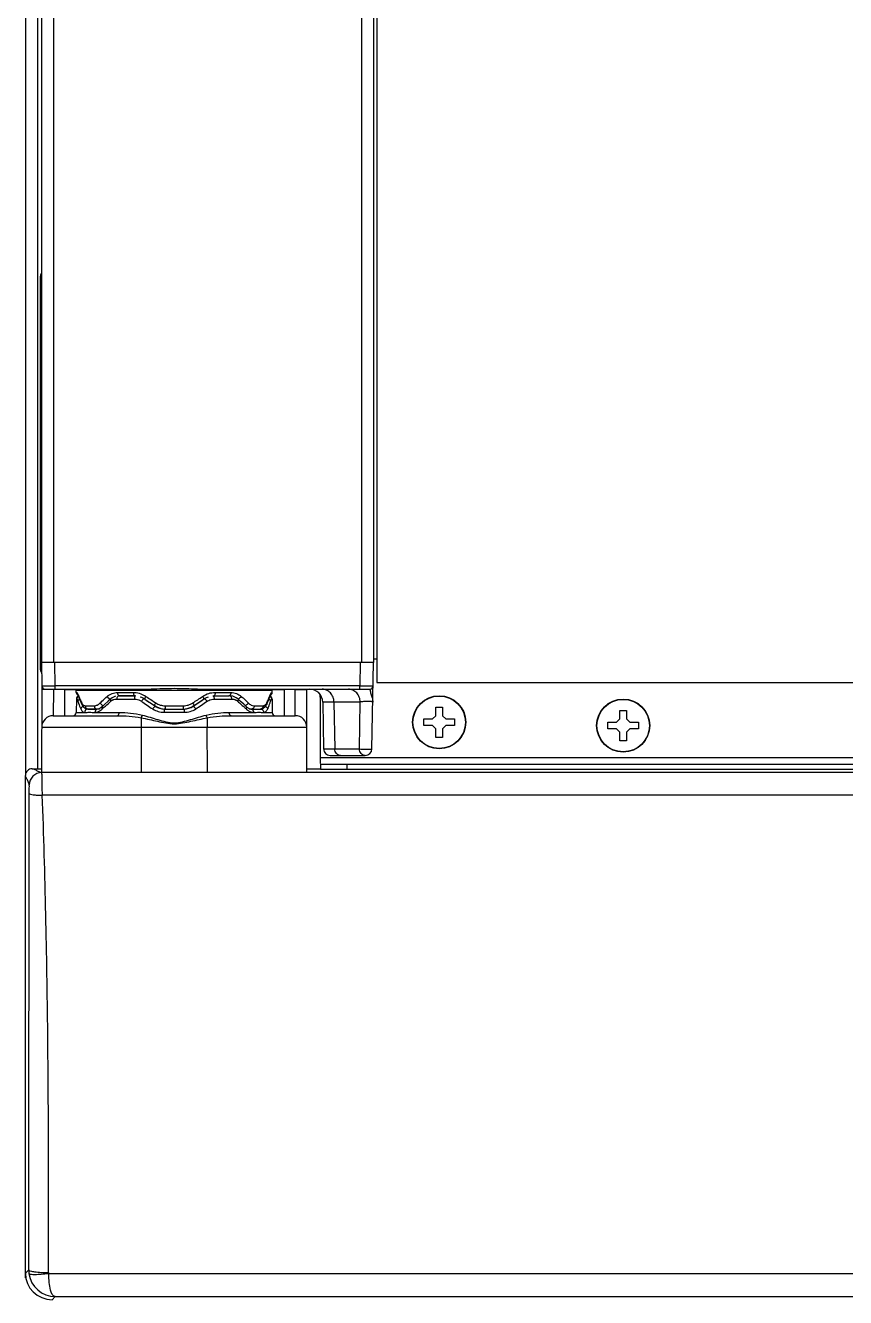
# Model space of a CAD drawing. Header units: millimetres. Extents: x -1686 to 4120, y -1850 to 2563.
# Drawn here: x -4.6 to 118.9, y -129.5 to 62.1 of the extents above; entities that cross this region are included whole.
import ezdxf

# ---------------------------------------------------------------- set-up
doc = ezdxf.new("R2010")
doc.units = ezdxf.units.MM
doc.header["$LTSCALE"] = 65.395
doc.layers.get('0').update_dxf_attribs({"linetype": 'CONTINUOUS'})
for name, color, linetype in [('02___PRT_ALL_AXES', 7, 'CONTINUOUS'), ('ASSI', 7, 'CONTINUOUS'), ('GEOM', 7, 'CONTINUOUS')]:
    doc.layers.add(name, color=color, linetype=linetype)

msp = doc.modelspace()

# ---------------------------------------------------------------- linework, layer by layer
at = {"linetype": 'Continuous'}
for p, q in [((48.28, 676.13), (48.28, -36.87)), ((-2.22, 673.13), (-2.22, -33.87)), ((-0.42, 673.13), (-0.42, -33.87)), ((45.98, 673.13), (45.98, -33.87)), ((47.78, 673.13), (47.78, -33.87)), ((-2.22, -33.87), (-2.16, -37.38)), ((47.78, -33.87), (-2.22, -33.87)), ((-0.16, -37.38), (-0.22, -33.87)), ((45.78, -33.87), (45.72, -37.38)), ((47.55, -46.89), (47.78, -33.87)), ((-1.66, -37.87), (14.29, -37.87)), ((-0.16, -37.87), (-0.16, -37.38)), ((45.72, -37.38), (-0.16, -37.38)), ((17.78, -38.08), (3.03, -38.08)), ((32.53, -38.08), (17.78, -38.08)), ((21.26, -37.87), (47.22, -37.87)), ((45.72, -37.87), (45.72, -37.38)), ((48.28, -36.87), (805.28, -36.87)), ((3.03, -38.37), (3.09, -38.37)), ((3.28, -38.75), (3.33, -38.86)), ((3.33, -38.85), (3.39, -39.02)), ((3.39, -39.02), (3.43, -39.12)), ((3.4, -38.91), (3.4, -38.92)), ((3.42, -38.96), (3.43, -39.12)), ((3.72, -39.85), (3.86, -40.17)), ((3.84, -39.95), (3.86, -40.17)), ((3.86, -40.17), (3.86, -40.17)), ((3.86, -40.17), (4.07, -40.49)), ((9.25, -38.37), (11.62, -38.37)), ((9.54, -38.87), (11.84, -38.87)), ((11.83, -38.87), (11.97, -38.88)), ((13.25, -39.29), (13.37, -39.37)), ((23.58, -38.88), (23.73, -38.87)), ((23.72, -38.87), (26.02, -38.87)), ((23.94, -38.37), (26.31, -38.37)), ((31.7, -40.17), (31.84, -39.86)), ((31.72, -39.95), (31.7, -40.17)), ((31.7, -40.17), (31.7, -40.17)), ((32.14, -38.96), (32.13, -39.12)), ((32.16, -38.92), (32.16, -38.91)), ((32.23, -38.86), (32.28, -38.75)), ((32.28, -38.75), (32.29, -38.73)), ((32.47, -38.37), (32.53, -38.37)), ((40.14, -39.83), (40.26, -46.89)), ((41.83, -39.83), (40.14, -39.83)), ((45.79, -39.83), (41.83, -39.83)), ((41.83, -39.83), (41.96, -46.89)), ((45.67, -46.89), (45.79, -39.83)), ((4.07, -40.49), (4.43, -40.78)), ((4.38, -40.37), (5.74, -40.37)), ((4.43, -40.78), (4.83, -40.87)), ((4.83, -40.87), (6.15, -40.87)), ((14.8, -40.36), (15.24, -40.61)), ((15.24, -40.61), (15.93, -40.82)), ((15.93, -40.82), (16.46, -40.87)), ((16.41, -40.37), (19.15, -40.37)), ((16.46, -40.87), (19.1, -40.87)), ((20.31, -40.61), (20.76, -40.36)), ((29.41, -40.87), (30.73, -40.87)), ((29.81, -40.37), (31.18, -40.37)), ((30.73, -40.87), (31.13, -40.78)), ((56.68, -42.37), (57.18, -41.87)), ((57.18, -40.57), (58.18, -40.57)), ((57.18, -41.87), (57.18, -40.57)), ((58.18, -40.57), (58.18, -41.87)), ((58.18, -41.87), (58.68, -42.37)), ((84.88, -41.07), (85.88, -41.07)), ((84.88, -42.37), (84.88, -41.07)), ((85.88, -41.07), (85.88, -42.37)), ((55.38, -42.37), (56.68, -42.37)), ((55.38, -43.37), (55.38, -42.37)), ((56.68, -43.37), (55.38, -43.37)), ((57.18, -43.87), (56.68, -43.37)), ((57.18, -45.17), (57.18, -43.87)), ((58.68, -43.37), (58.18, -43.87)), ((58.18, -43.87), (58.18, -45.17)), ((58.68, -42.37), (59.98, -42.37)), ((59.98, -43.37), (58.68, -43.37)), ((59.98, -42.37), (59.98, -43.37)), ((83.08, -42.87), (84.38, -42.87)), ((83.08, -43.87), (83.08, -42.87)), ((84.38, -43.87), (83.08, -43.87)), ((84.38, -42.87), (84.88, -42.37)), ((84.88, -44.37), (84.38, -43.87)), ((85.88, -42.37), (86.38, -42.87)), ((86.38, -43.87), (85.88, -44.37)), ((86.38, -42.87), (87.68, -42.87)), ((87.68, -43.87), (86.38, -43.87)), ((87.68, -42.87), (87.68, -43.87)), ((58.18, -45.17), (57.18, -45.17)), ((84.88, -45.67), (84.88, -44.37)), ((85.88, -45.67), (84.88, -45.67)), ((85.88, -44.37), (85.88, -45.67)), ((40.26, -46.89), (41.96, -46.89)), ((41.26, -47.87), (46.55, -47.87)), ((41.96, -46.89), (45.67, -46.89))]:
    msp.add_line(p, q, dxfattribs=at)
for points in [[(3.27, -38.74), (3.26, -38.73), (3.28, -38.75)], [(3.43, -39.12), (3.54, -39.42), (3.72, -39.85)], [(12.63, -39.02), (12.84, -39.08), (13.25, -39.29)], [(13.37, -39.37), (13.78, -39.66), (14.37, -40.06), (14.8, -40.36)], [(20.76, -40.36), (21.18, -40.07), (21.77, -39.67), (22.19, -39.37)], [(22.19, -39.37), (22.62, -39.13), (22.93, -39.02)], [(31.13, -40.78), (31.48, -40.5), (31.7, -40.17)], [(31.84, -39.86), (32.02, -39.43), (32.13, -39.12)], [(32.13, -39.12), (32.16, -39.03), (32.23, -38.86)], [(19.1, -40.87), (19.6, -40.83), (20.31, -40.61)]]:
    msp.add_lwpolyline(points, dxfattribs=at)
for centre, radius, start, end in [((-1.66, -37.37), 0.5, 180.9998, 269.991), ((3.53, -38.08), 0.5, 157.4889, 180), ((32.03, -38.08), 0.5, 0, 22.5011), ((38.14, -39.87), 2, 1, 90.0028), ((47.22, -37.37), 0.5, 270, 359), ((3.53, -38.37), 0.5, 181.9039, 243.2385), ((-1.28, -40.61), 4.98, 19.3805, 19.8576), ((10.64, -36.42), 7.66, 199.3872, 200.5412), ((10.88, -36.33), 7.91, 200.5441, 202.1753), ((11.43, -36.1), 8.5, 202.1949, 206.8554), ((9.54, -40.93), 2.06, 90.0081, 93.0946), ((11.51, -41.91), 3.56, 55.9223, 58.6834), ((94.77, 81.23), 145.08, 235.9394, 236.6396), ((-65.76, 91.05), 156.89, 303.3867, 304.0342), ((26.02, -40.93), 2.06, 86.8993, 89.9923), ((23.96, -36.03), 8.69, 333.1951, 337.7422), ((24.68, -36.33), 7.91, 337.8121, 339.4567), ((24.91, -36.42), 7.67, 339.4596, 340.6127), ((36.84, -40.62), 4.98, 160.1423, 160.6192), ((32.03, -38.37), 0.5, 296.7604, 358.096), ((6.13, -39.65), 1.22, 280.9844, 286.314), ((6.11, -39.57), 1.31, 286.3036, 290.232), ((29.44, -39.59), 1.28, 252.1418, 253.4081), ((29.41, -39.78), 1.09, 265.2405, 269.9648), ((41.26, -46.87), 1, 181, 269.9996), ((46.55, -46.87), 1, 270, 359)]:
    msp.add_arc(centre, radius, start, end, dxfattribs=at)
for points, knots in [([(-2.16, -37.38), (-2.16, -37.38), (-2.15, -37.38), (-2.14, -37.38), (-2.11, -37.38), (-2.07, -37.38), (-2, -37.38), (-1.92, -37.38), (-1.77, -37.38), (-1.56, -37.38), (-1.26, -37.38), (-0.92, -37.38), (-0.54, -37.38), (-0.29, -37.38), (-0.16, -37.38)], [0, 0, 0, 0, 0.00485, 0.010865, 0.019254, 0.043098, 0.07617, 0.118119, 0.168571, 0.292925, 0.444468, 0.617308, 0.804981, 1, 1, 1, 1]), ([(17.78, -37.8), (17.2, -37.8), (16.04, -37.83), (14.87, -37.87), (14.29, -37.87)], [0, 0, 0, 0, 0.501214, 1, 1, 1, 1]), ([(21.26, -37.87), (20.69, -37.87), (19.52, -37.83), (18.36, -37.8), (17.78, -37.8)], [0, 0, 0, 0, 0.498786, 1, 1, 1, 1]), ([(41.83, -39.83), (41.83, -39.58), (41.74, -39.07), (41.35, -38.42), (40.76, -37.98), (40.29, -37.87), (40.06, -37.87)], [0, 0, 0, 0, 0.263695, 0.51941, 0.763809, 1, 1, 1, 1]), ([(45.79, -39.83), (45.78, -39.58), (45.69, -39.07), (45.3, -38.42), (44.72, -37.98), (44.24, -37.87), (44.01, -37.87)], [0, 0, 0, 0, 0.263695, 0.51941, 0.763809, 1, 1, 1, 1]), ([(45.72, -37.38), (45.85, -37.38), (46.1, -37.38), (46.47, -37.38), (46.82, -37.38), (47.11, -37.38), (47.33, -37.38), (47.48, -37.38), (47.56, -37.38), (47.63, -37.38), (47.67, -37.38), (47.7, -37.38), (47.71, -37.38), (47.72, -37.38), (47.72, -37.38)], [0, 0, 0, 0, 0.19502, 0.382696, 0.555536, 0.707078, 0.831432, 0.881883, 0.923832, 0.956903, 0.980747, 0.989136, 0.99515, 1, 1, 1, 1]), ([(47.22, -37.87), (47.22, -37.87), (47.23, -37.89), (47.24, -37.92), (47.26, -37.99), (47.28, -38.07), (47.3, -38.17), (47.33, -38.34), (47.39, -38.58), (47.47, -38.89), (47.57, -39.2), (47.66, -39.52), (47.68, -39.73), (47.68, -39.83)], [0, 0, 0, 0, 0.008206, 0.027598, 0.058489, 0.100333, 0.152261, 0.213168, 0.356559, 0.518371, 0.685346, 0.846706, 1, 1, 1, 1]), ([(3.09, -38.37), (3.11, -38.37), (3.14, -38.39), (3.21, -38.48), (3.26, -38.57), (3.29, -38.64)], [0, 0, 0, 0, 0.120959, 0.321333, 1, 1, 1, 1]), ([(3.29, -38.64), (3.3, -38.66), (3.34, -38.75), (3.37, -38.84), (3.4, -38.91)], [0, 0, 0, 0, 0.221857, 1, 1, 1, 1]), ([(3.84, -39.95), (3.85, -39.97), (3.89, -40.05), (3.95, -40.13), (3.99, -40.18)], [0, 0, 0, 0, 0.269391, 1, 1, 1, 1]), ([(3.99, -40.18), (4.04, -40.24), (4.16, -40.33), (4.31, -40.37), (4.38, -40.37)], [0, 0, 0, 0, 0.524547, 1, 1, 1, 1]), ([(5.74, -40.37), (5.9, -40.37), (6.23, -40.28), (6.51, -40.07), (6.64, -39.95)], [0, 0, 0, 0, 0.460779, 1, 1, 1, 1]), ([(6.64, -39.95), (6.72, -39.86), (7.06, -39.53), (7.42, -39.2), (7.69, -38.96)], [0, 0, 0, 0, 0.244626, 1, 1, 1, 1]), ([(6.64, -39.95), (6.66, -40), (6.77, -40.18), (6.97, -40.33), (7.13, -40.35)], [0, 0, 0, 0, 0.253555, 1, 1, 1, 1]), ([(7.69, -38.96), (7.9, -38.77), (8.4, -38.47), (8.97, -38.37), (9.25, -38.37)], [0, 0, 0, 0, 0.500153, 1, 1, 1, 1]), ([(7.69, -38.96), (7.74, -39.08), (7.86, -39.21), (8, -39.3), (8.04, -39.32)], [0, 0, 0, 0, 0.757469, 1, 1, 1, 1]), ([(8.04, -39.32), (8.05, -39.33), (8.1, -39.35), (8.15, -39.37), (8.19, -39.37)], [0, 0, 0, 0, 0.268647, 1, 1, 1, 1]), ([(9.25, -38.37), (9.25, -38.47), (9.28, -38.64), (9.38, -38.8), (9.45, -38.84)], [0, 0, 0, 0, 0.561503, 1, 1, 1, 1]), ([(11.62, -38.37), (11.62, -38.43), (11.63, -38.56), (11.67, -38.73), (11.76, -38.87), (11.83, -38.87)], [0, 0, 0, 0, 0.337367, 0.634135, 1, 1, 1, 1]), ([(11.62, -38.37), (11.92, -38.37), (12.53, -38.46), (13.1, -38.71), (13.36, -38.87)], [0, 0, 0, 0, 0.492091, 1, 1, 1, 1]), ([(13.51, -38.96), (13.47, -39.03), (13.4, -39.14), (13.35, -39.27), (13.35, -39.32)], [0, 0, 0, 0, 0.600558, 1, 1, 1, 1]), ([(13.35, -39.32), (13.35, -39.33), (13.35, -39.35), (13.36, -39.36), (13.37, -39.37)], [0, 0, 0, 0, 0.316514, 1, 1, 1, 1]), ([(14.98, -39.95), (14.95, -39.99), (14.9, -40.08), (14.83, -40.21), (14.8, -40.29), (14.78, -40.35), (14.8, -40.36)], [0, 0, 0, 0, 0.377558, 0.693216, 0.905617, 1, 1, 1, 1]), ([(14.98, -39.95), (15.19, -40.08), (15.66, -40.3), (16.16, -40.37), (16.41, -40.37)], [0, 0, 0, 0, 0.498793, 1, 1, 1, 1]), ([(19.15, -40.37), (19.4, -40.37), (19.9, -40.3), (20.37, -40.08), (20.58, -39.95)], [0, 0, 0, 0, 0.501209, 1, 1, 1, 1]), ([(20.58, -39.95), (20.61, -39.99), (20.66, -40.08), (20.73, -40.21), (20.76, -40.29), (20.77, -40.35), (20.76, -40.36)], [0, 0, 0, 0, 0.377543, 0.693205, 0.905615, 1, 1, 1, 1]), ([(22.05, -38.96), (22.33, -38.77), (22.94, -38.47), (23.61, -38.37), (23.94, -38.37)], [0, 0, 0, 0, 0.508468, 1, 1, 1, 1]), ([(22.05, -38.96), (22.1, -39.05), (22.17, -39.17), (22.21, -39.3), (22.21, -39.36), (22.19, -39.37)], [0, 0, 0, 0, 0.673205, 0.885177, 1, 1, 1, 1]), ([(23.94, -38.37), (23.94, -38.43), (23.93, -38.56), (23.89, -38.73), (23.8, -38.87), (23.73, -38.87)], [0, 0, 0, 0, 0.337361, 0.634127, 1, 1, 1, 1]), ([(26.31, -38.37), (26.31, -38.47), (26.28, -38.64), (26.18, -38.8), (26.11, -38.84)], [0, 0, 0, 0, 0.561454, 1, 1, 1, 1]), ([(26.31, -38.37), (26.59, -38.37), (27.16, -38.47), (27.66, -38.77), (27.87, -38.96)], [0, 0, 0, 0, 0.499841, 1, 1, 1, 1]), ([(27.52, -39.32), (27.51, -39.33), (27.46, -39.35), (27.41, -39.37), (27.37, -39.37)], [0, 0, 0, 0, 0.268658, 1, 1, 1, 1]), ([(27.87, -38.96), (27.81, -39.08), (27.7, -39.21), (27.56, -39.3), (27.52, -39.32)], [0, 0, 0, 0, 0.757479, 1, 1, 1, 1]), ([(27.87, -38.96), (27.96, -39.04), (28.32, -39.36), (28.67, -39.69), (28.92, -39.95)], [0, 0, 0, 0, 0.255351, 1, 1, 1, 1]), ([(28.92, -39.95), (28.9, -40), (28.79, -40.18), (28.59, -40.33), (28.43, -40.35)], [0, 0, 0, 0, 0.253582, 1, 1, 1, 1]), ([(28.92, -39.95), (29.05, -40.07), (29.32, -40.28), (29.66, -40.37), (29.81, -40.37)], [0, 0, 0, 0, 0.539268, 1, 1, 1, 1]), ([(31.18, -40.37), (31.25, -40.37), (31.4, -40.33), (31.52, -40.24), (31.57, -40.18)], [0, 0, 0, 0, 0.475419, 1, 1, 1, 1]), ([(31.57, -40.18), (31.58, -40.16), (31.64, -40.09), (31.69, -40.01), (31.72, -39.95)], [0, 0, 0, 0, 0.231641, 1, 1, 1, 1]), ([(32.16, -38.91), (32.17, -38.89), (32.2, -38.8), (32.24, -38.7), (32.27, -38.64)], [0, 0, 0, 0, 0.277741, 1, 1, 1, 1]), ([(32.27, -38.64), (32.3, -38.57), (32.35, -38.48), (32.42, -38.39), (32.45, -38.37), (32.47, -38.37)], [0, 0, 0, 0, 0.678641, 0.879019, 1, 1, 1, 1]), ([(47.68, -39.83), (47.68, -39.81), (47.58, -39.77), (47.44, -39.75), (47.2, -39.73), (46.8, -39.72), (46.39, -39.74), (46.01, -39.78), (45.85, -39.81), (45.79, -39.83)], [0, 0, 0, 0, 0.036013, 0.119644, 0.247793, 0.407782, 0.749916, 0.894102, 1, 1, 1, 1]), ([(4.38, -40.37), (4.38, -40.45), (4.42, -40.63), (4.53, -40.76), (4.6, -40.8)], [0, 0, 0, 0, 0.509934, 1, 1, 1, 1]), ([(5.74, -40.37), (5.74, -40.45), (5.78, -40.62), (5.88, -40.76), (5.95, -40.8)], [0, 0, 0, 0, 0.520014, 1, 1, 1, 1]), ([(5.95, -40.8), (5.96, -40.81), (6.02, -40.85), (6.1, -40.87), (6.15, -40.87)], [0, 0, 0, 0, 0.258818, 1, 1, 1, 1]), ([(16.41, -40.37), (16.41, -40.39), (16.41, -40.47), (16.42, -40.56), (16.42, -40.62)], [0, 0, 0, 0, 0.259109, 1, 1, 1, 1]), ([(16.42, -40.62), (16.42, -40.64), (16.43, -40.71), (16.43, -40.79), (16.44, -40.84)], [0, 0, 0, 0, 0.320181, 1, 1, 1, 1]), ([(16.44, -40.84), (16.44, -40.84), (16.45, -40.85), (16.46, -40.87), (16.46, -40.87)], [0, 0, 0, 0, 0.687312, 1, 1, 1, 1]), ([(19.12, -40.84), (19.11, -40.84), (19.11, -40.85), (19.1, -40.87), (19.1, -40.87)], [0, 0, 0, 0, 0.68732, 1, 1, 1, 1]), ([(19.14, -40.62), (19.14, -40.64), (19.13, -40.71), (19.13, -40.79), (19.12, -40.84)], [0, 0, 0, 0, 0.320176, 1, 1, 1, 1]), ([(19.15, -40.37), (19.15, -40.39), (19.15, -40.47), (19.14, -40.56), (19.14, -40.62)], [0, 0, 0, 0, 0.259109, 1, 1, 1, 1]), ([(29.61, -40.8), (29.6, -40.81), (29.53, -40.85), (29.46, -40.87), (29.41, -40.87)], [0, 0, 0, 0, 0.258818, 1, 1, 1, 1]), ([(29.81, -40.37), (29.81, -40.45), (29.78, -40.62), (29.68, -40.76), (29.61, -40.8)], [0, 0, 0, 0, 0.520014, 1, 1, 1, 1]), ([(31.18, -40.37), (31.18, -40.45), (31.14, -40.63), (31.02, -40.76), (30.95, -40.8)], [0, 0, 0, 0, 0.509934, 1, 1, 1, 1]), ([(42.84, -47.87), (42.73, -47.87), (42.49, -47.82), (42.2, -47.59), (42.01, -47.27), (41.96, -47.01), (41.96, -46.89)], [0, 0, 0, 0, 0.236162, 0.480587, 0.736337, 1, 1, 1, 1]), ([(45.67, -46.89), (45.82, -46.91), (46.09, -46.93), (46.46, -46.94), (46.78, -46.94), (47.07, -46.94), (47.29, -46.93), (47.42, -46.92), (47.49, -46.91), (47.53, -46.9), (47.55, -46.89), (47.55, -46.89)], [0, 0, 0, 0, 0.250957, 0.419807, 0.593954, 0.754394, 0.883695, 0.932133, 0.967984, 0.990421, 1, 1, 1, 1]), ([(46.55, -47.87), (46.44, -47.87), (46.2, -47.82), (45.91, -47.59), (45.71, -47.27), (45.67, -47.01), (45.67, -46.89)], [0, 0, 0, 0, 0.236308, 0.480761, 0.736435, 1, 1, 1, 1])]:
    msp.add_open_spline(points, degree=3, knots=knots, dxfattribs=at)
for points in [[(3.09, -38.37), (3.09, -38.46), (3.12, -38.54), (3.16, -38.62)], [(3.16, -38.62), (3.2, -38.69), (3.27, -38.76), (3.34, -38.8)], [(9.45, -38.84), (9.48, -38.86), (9.51, -38.87), (9.54, -38.87)], [(26.11, -38.84), (26.08, -38.86), (26.05, -38.87), (26.02, -38.87)], [(32.4, -38.62), (32.36, -38.69), (32.29, -38.76), (32.22, -38.8)], [(32.47, -38.37), (32.47, -38.46), (32.44, -38.54), (32.4, -38.62)], [(4.6, -40.8), (4.67, -40.84), (4.75, -40.87), (4.83, -40.87)], [(6.15, -40.87), (6.22, -40.87), (6.29, -40.86), (6.36, -40.85)], [(29.08, -40.82), (29.16, -40.84), (29.24, -40.86), (29.32, -40.87)], [(30.95, -40.8), (30.89, -40.84), (30.81, -40.87), (30.73, -40.87)]]:
    msp.add_open_spline(points, degree=3, dxfattribs=at)
at = {"layer": '02___PRT_ALL_AXES', "linetype": 'Continuous'}
for p, q in [((3.03, -38.37), (3.03, -38.08)), ((32.53, -38.37), (32.53, -38.08))]:
    msp.add_line(p, q, dxfattribs=at)
at = {"layer": 'ASSI', "linetype": 'Continuous'}
for centre, radius in [((57.68, -42.87), 4), ((57.68, -42.87), 3.95), ((85.38, -43.37), 4), ((85.38, -43.37), 3.95)]:
    msp.add_circle(centre, radius, dxfattribs=at)
at = {"layer": 'GEOM', "linetype": 'Continuous'}
for p, q in [((-4.62, 672.93), (-4.62, -50.89)), ((-2.82, 672.93), (-2.82, -49.87)), ((-2.42, 23.73), (-2.42, -34.67)), ((48.28, -33.37), (47.78, -33.37)), ((-2.16, -37.38), (-2.21, -50.44)), ((-0.41, -37.94), (-0.43, -41.87)), ((-0.41, -37.87), (-0.41, -37.94)), ((1.24, -37.94), (-0.41, -37.94)), ((1.24, -37.94), (1.24, -37.87)), ((1.24, -37.94), (1.24, -41.87)), ((3.01, -37.94), (2.99, -37.94)), ((3.03, -37.94), (3.01, -37.94)), ((3.06, -37.94), (3.03, -37.94)), ((32.53, -37.94), (32.5, -37.94)), ((32.55, -37.94), (32.53, -37.94)), ((32.57, -37.94), (32.55, -37.94)), ((34.31, -37.87), (34.31, -37.94)), ((35.98, -37.94), (34.31, -37.94)), ((34.31, -37.94), (34.31, -41.87)), ((35.98, -37.94), (35.98, -37.87)), ((36, -41.87), (35.98, -37.94)), ((37.77, -50.44), (37.73, -37.87)), ((3.05, -39.36), (3.03, -41.37)), ((3.05, -39.36), (3.13, -39.36)), ((8.22, -39.33), (8.22, -39.33)), ((9.14, -39.36), (11.77, -39.36)), ((11.83, -38.87), (9.54, -38.87)), ((13.28, -39.29), (13.37, -39.36)), ((14.56, -40.19), (14.8, -40.35)), ((20.76, -40.35), (21, -40.19)), ((22.19, -39.36), (22.28, -39.29)), ((23.73, -38.87), (26.02, -38.87)), ((23.79, -39.36), (26.42, -39.36)), ((27.34, -39.33), (27.34, -39.33)), ((27.7, -39.66), (27.34, -39.33)), ((32.43, -39.36), (32.51, -39.36)), ((32.51, -39.36), (32.53, -41.37)), ((39.78, -49.09), (39.78, -39.17)), ((-0.43, -41.87), (9.22, -41.87)), ((3.03, -41.37), (4.32, -41.37)), ((6.24, -40.87), (4.77, -40.87)), ((5.85, -41.38), (9.5, -41.37)), ((6.43, -40.84), (6.24, -40.87)), ((6.77, -40.66), (6.43, -40.84)), ((6.96, -40.5), (6.77, -40.66)), ((6.96, -40.5), (6.96, -40.5)), ((14.8, -40.35), (14.84, -40.38)), ((14.84, -40.38), (14.93, -40.45)), ((14.93, -40.45), (14.94, -40.44)), ((16.26, -41.36), (19.3, -41.36)), ((16.31, -40.87), (19.25, -40.87)), ((20.62, -40.44), (20.63, -40.45)), ((20.63, -40.45), (20.72, -40.38)), ((20.72, -40.38), (20.76, -40.35)), ((26.05, -41.37), (29.73, -41.37)), ((26.33, -41.87), (36, -41.87)), ((28.77, -40.65), (28.6, -40.5)), ((28.6, -40.5), (28.6, -40.5)), ((29.12, -40.84), (28.77, -40.65)), ((29.31, -40.87), (29.12, -40.84)), ((29.31, -40.87), (30.79, -40.87)), ((31.24, -41.37), (32.53, -41.37)), ((12.82, -43.59), (12.79, -50.44)), ((12.81, -42.19), (12.81, -43.59)), ((12.82, -43.59), (22.75, -43.59)), ((22.75, -42.19), (22.75, -43.59)), ((22.77, -50.44), (22.75, -43.59)), ((39.78, -48.17), (810.98, -48.17)), ((39.78, -49.17), (810.98, -49.17)), ((39.78, -49.17), (39.78, -49.97)), ((43.78, -49.17), (43.78, -49.97)), ((-4.62, -125.87), (-4.62, -50.89)), ((-3.6, -49.87), (-2.32, -49.87)), ((-2.32, -49.87), (-2.24, -49.91)), ((852.91, -50.44), (-2.16, -50.44)), ((37.77, -49.87), (39.78, -49.87)), ((810.98, -49.97), (39.78, -49.97)), ((121.38, -53.83), (-2.08, -53.83)), ((-4.62, -125.87), (-4.13, -125.38)), ((-4.62, -126.57), (-4.62, -125.87)), ((-1.12, -125.91), (142.61, -125.91)), ((-4.62, -126.57), (-4.48, -126.57)), ((-0.62, -129.87), (-0.14, -129.39)), ((-0.14, -129.39), (142.61, -129.39))]:
    msp.add_line(p, q, dxfattribs=at)
for points in [[(8.22, -39.33), (7.84, -39.67), (7.3, -40.18), (6.96, -40.5)], [(8.93, -38.94), (8.43, -39.17), (8.22, -39.33)], [(27.34, -39.33), (27.11, -39.16), (26.62, -38.94), (26.13, -38.87)], [(28.6, -40.5), (28.25, -40.16), (27.7, -39.66)]]:
    msp.add_lwpolyline(points, dxfattribs=at)
for centre, radius, start, end in [((1.58, 23.73), 4, 165.048, 180), ((-0.92, -34.67), 1.5, 180, 213.4433), ((-0.81, -125.91), 87.97, 89.74, 90.4099), ((2.3, 452.22), 490.16, 269.8762, 270.0801), ((33.25, 463.16), 501.1, 269.9221, 270.1216), ((3.55, -39.37), 0.5, 112.375, 179.5), ((3.63, -39.37), 0.498, 127.1248, 134.8935), ((3.63, -39.37), 0.5, 122.2753, 127.1269), ((3.81, -39.86), 0.564, 121.1027, 126.8531), ((9.2, -40.85), 1.5, 122.4898, 130.3158), ((9.16, -40.79), 1.43, 117.3257, 122.4638), ((79.45, 56.99), 117.42, 235.4402, 236.4442), ((11.9, -41.22), 2.36, 54.5311, 55.1573), ((83.98, 60.55), 122.34, 234.7529, 235.4338), ((-48.4, 60.52), 122.31, 304.5671, 305.2471), ((-49.37, 65.1), 127.2, 303.5945, 304.5212), ((26.4, -40.79), 1.43, 57.5222, 62.6663), ((26.36, -40.85), 1.5, 49.6842, 57.4963), ((31.75, -39.86), 0.564, 53.1516, 58.9201), ((32.01, -39.37), 0.5, 0.5, 67.625), ((31.93, -39.37), 0.5, 52.8772, 57.7179), ((31.93, -39.37), 0.498, 45.1082, 52.8792), ((36.78, -39.17), 3, 0, 11.388), ((-0.43, -43.62), 1.75, 90, 179.75), ((2.53, -41.37), 0.5, 270, 359.5), ((5.28, -39.11), 2.41, 313.0404, 313.539), ((25.35, -60.24), 26.73, 132.9178, 133.5275), ((21.57, -37.67), 2.93, 249.1525, 251.0356), ((10.27, -60.17), 26.64, 46.472, 47.0098), ((30.33, -39.06), 2.48, 226.461, 226.9657), ((33.03, -41.37), 0.5, 180.5, 270), ((36, -43.62), 1.75, 0.1981, 90), ((-3.6, -50.89), 1.02, 89.9648, 180.0342), ((-2.15, -52.34), 1.89, 90.0464, 179.9536), ((-542.77, -60.6), 540.74, 0.7167, 0.8688), ((-0.13, -125.38), 4, 179.9909, 187.9785), ((-0.12, -125.38), 4.01, 187.9633, 269.7496), ((0.12, -125.77), 1.25, 180.1243, 186.629)]:
    msp.add_arc(centre, radius, start, end, dxfattribs=at)
for centre, major_axis, ratio, start_param, end_param in [((-2.32, -49.67), (0.179, -0.089), 0.99981, -1.107103, -0.583661), ((-0.62, -125.87), (2.83, 2.83), 0.999924, -3.926953, -2.356233)]:
    msp.add_ellipse(centre, major_axis=major_axis, ratio=ratio, start_param=start_param, end_param=end_param, dxfattribs=at)
for points, knots in [([(-1.82, -37.95), (-1.87, -37.95), (-1.96, -37.95), (-2.05, -37.95), (-2.11, -37.95), (-2.14, -37.96), (-2.15, -37.96), (-2.16, -37.96), (-2.16, -37.96)], [0, 0, 0, 0, 0.428089, 0.741952, 0.853348, 0.933568, 0.982329, 1, 1, 1, 1]), ([(-1.44, -37.94), (-1.47, -37.94), (-1.6, -37.94), (-1.73, -37.94), (-1.82, -37.95)], [0, 0, 0, 0, 0.278594, 1, 1, 1, 1]), ([(35.98, -37.94), (36.2, -37.94), (36.53, -37.94), (36.94, -37.94), (37.2, -37.94), (37.39, -37.95), (37.52, -37.95), (37.59, -37.95), (37.65, -37.95), (37.69, -37.96), (37.71, -37.96), (37.73, -37.96), (37.73, -37.96)], [0, 0, 0, 0, 0.382508, 0.555268, 0.706684, 0.83103, 0.881457, 0.923426, 0.956515, 0.980382, 0.994876, 1, 1, 1, 1]), ([(3.13, -39.36), (3.14, -39.36), (3.18, -39.4), (3.23, -39.51), (3.27, -39.62), (3.29, -39.7)], [0, 0, 0, 0, 0.105626, 0.302204, 1, 1, 1, 1]), ([(3.47, -39.41), (3.45, -39.43), (3.36, -39.51), (3.3, -39.62), (3.29, -39.7)], [0, 0, 0, 0, 0.266813, 1, 1, 1, 1]), ([(3.29, -39.7), (3.32, -39.8), (3.43, -40.19), (3.58, -40.58), (3.71, -40.86)], [0, 0, 0, 0, 0.244914, 1, 1, 1, 1]), ([(7.15, -40.66), (7.23, -40.58), (7.59, -40.26), (7.95, -39.94), (8.23, -39.7)], [0, 0, 0, 0, 0.245066, 1, 1, 1, 1]), ([(8.22, -39.33), (8.2, -39.35), (8.13, -39.46), (8.18, -39.61), (8.23, -39.7)], [0, 0, 0, 0, 0.197086, 1, 1, 1, 1]), ([(9.43, -38.87), (9.35, -38.87), (9.22, -38.99), (9.15, -39.18), (9.14, -39.3), (9.14, -39.36)], [0, 0, 0, 0, 0.409233, 0.68965, 1, 1, 1, 1]), ([(11.77, -39.36), (11.86, -39.36), (12.24, -39.39), (12.61, -39.54), (12.84, -39.7)], [0, 0, 0, 0, 0.246804, 1, 1, 1, 1]), ([(11.9, -38.91), (11.88, -38.92), (11.83, -39), (11.8, -39.1), (11.79, -39.17)], [0, 0, 0, 0, 0.198563, 1, 1, 1, 1]), ([(13.08, -39.41), (13.06, -39.43), (12.97, -39.52), (12.9, -39.62), (12.84, -39.7)], [0, 0, 0, 0, 0.231486, 1, 1, 1, 1]), ([(13.19, -39.32), (13.18, -39.33), (13.14, -39.35), (13.11, -39.39), (13.08, -39.41)], [0, 0, 0, 0, 0.217588, 1, 1, 1, 1]), ([(13.26, -39.29), (13.26, -39.3), (13.23, -39.3), (13.21, -39.31), (13.19, -39.32)], [0, 0, 0, 0, 0.208266, 1, 1, 1, 1]), ([(13.28, -39.29), (13.27, -39.29), (13.27, -39.29), (13.26, -39.29), (13.26, -39.29)], [0, 0, 0, 0, 0.483282, 1, 1, 1, 1]), ([(22.28, -39.29), (22.29, -39.29), (22.3, -39.29), (22.3, -39.3), (22.31, -39.3)], [0, 0, 0, 0, 0.473762, 1, 1, 1, 1]), ([(22.31, -39.3), (22.32, -39.3), (22.38, -39.33), (22.44, -39.37), (22.48, -39.41)], [0, 0, 0, 0, 0.183427, 1, 1, 1, 1]), ([(22.48, -39.41), (22.5, -39.43), (22.59, -39.52), (22.66, -39.62), (22.72, -39.7)], [0, 0, 0, 0, 0.231479, 1, 1, 1, 1]), ([(22.72, -39.7), (22.8, -39.65), (23.12, -39.46), (23.51, -39.36), (23.79, -39.36)], [0, 0, 0, 0, 0.25621, 1, 1, 1, 1]), ([(23.66, -38.91), (23.68, -38.92), (23.73, -39), (23.76, -39.1), (23.77, -39.17)], [0, 0, 0, 0, 0.198564, 1, 1, 1, 1]), ([(26.13, -38.87), (26.21, -38.87), (26.34, -38.99), (26.41, -39.18), (26.42, -39.3), (26.42, -39.36)], [0, 0, 0, 0, 0.409236, 0.689652, 1, 1, 1, 1]), ([(27.34, -39.33), (27.36, -39.35), (27.43, -39.46), (27.38, -39.61), (27.33, -39.7)], [0, 0, 0, 0, 0.197079, 1, 1, 1, 1]), ([(27.33, -39.7), (27.43, -39.79), (27.8, -40.11), (28.17, -40.43), (28.44, -40.69)], [0, 0, 0, 0, 0.255018, 1, 1, 1, 1]), ([(31.85, -40.86), (31.89, -40.76), (32.06, -40.39), (32.19, -40), (32.27, -39.7)], [0, 0, 0, 0, 0.255662, 1, 1, 1, 1]), ([(32.08, -39.41), (32.11, -39.43), (32.2, -39.51), (32.26, -39.62), (32.27, -39.7)], [0, 0, 0, 0, 0.26681, 1, 1, 1, 1]), ([(32.27, -39.7), (32.29, -39.62), (32.33, -39.51), (32.38, -39.4), (32.42, -39.36), (32.43, -39.36)], [0, 0, 0, 0, 0.697796, 0.894374, 1, 1, 1, 1]), ([(4.06, -40.48), (3.98, -40.51), (3.82, -40.61), (3.73, -40.77), (3.71, -40.86)], [0, 0, 0, 0, 0.522789, 1, 1, 1, 1]), ([(3.71, -40.86), (3.77, -41), (3.92, -41.25), (4.2, -41.37), (4.32, -41.37)], [0, 0, 0, 0, 0.557749, 1, 1, 1, 1]), ([(4.6, -40.91), (4.51, -40.94), (4.36, -41.08), (4.31, -41.28), (4.32, -41.37)], [0, 0, 0, 0, 0.488427, 1, 1, 1, 1]), ([(4.32, -41.37), (4.55, -41.37), (5.05, -41.36), (5.56, -41.37), (5.84, -41.37)], [0, 0, 0, 0, 0.455112, 1, 1, 1, 1]), ([(6.09, -40.91), (6.01, -40.95), (5.88, -41.09), (5.84, -41.28), (5.84, -41.37)], [0, 0, 0, 0, 0.474586, 1, 1, 1, 1]), ([(5.85, -41.38), (5.94, -41.38), (6.12, -41.33), (6.51, -41.21), (6.77, -41.02), (6.92, -40.87)], [0, 0, 0, 0, 0.224081, 0.463055, 1, 1, 1, 1]), ([(6.96, -40.5), (6.92, -40.54), (6.87, -40.67), (6.91, -40.79), (6.94, -40.86)], [0, 0, 0, 0, 0.438215, 1, 1, 1, 1]), ([(9.22, -41.87), (9.26, -41.87), (9.37, -41.82), (9.48, -41.63), (9.5, -41.47), (9.5, -41.37)], [0, 0, 0, 0, 0.184306, 0.54454, 1, 1, 1, 1]), ([(9.22, -41.87), (9.81, -41.87), (11.01, -41.92), (12.21, -42.07), (12.81, -42.19)], [0, 0, 0, 0, 0.486206, 1, 1, 1, 1]), ([(9.5, -41.37), (10.07, -41.37), (11.24, -41.44), (12.39, -41.64), (12.98, -41.79)], [0, 0, 0, 0, 0.483139, 1, 1, 1, 1]), ([(12.81, -42.19), (12.83, -42.17), (12.91, -42.04), (12.95, -41.9), (12.98, -41.79)], [0, 0, 0, 0, 0.20747, 1, 1, 1, 1]), ([(12.98, -41.79), (13.77, -41.99), (14.94, -42.36), (16.53, -42.81), (17.36, -42.94), (17.78, -42.94)], [0, 0, 0, 0, 0.493652, 0.746154, 1, 1, 1, 1]), ([(14.77, -40.56), (14.75, -40.58), (14.67, -40.68), (14.6, -40.78), (14.55, -40.86)], [0, 0, 0, 0, 0.224993, 1, 1, 1, 1]), ([(14.55, -40.86), (14.8, -41.02), (15.35, -41.28), (15.95, -41.36), (16.26, -41.36)], [0, 0, 0, 0, 0.498215, 1, 1, 1, 1]), ([(14.87, -40.47), (14.86, -40.48), (14.83, -40.51), (14.8, -40.54), (14.77, -40.56)], [0, 0, 0, 0, 0.209333, 1, 1, 1, 1]), ([(14.93, -40.45), (14.93, -40.45), (14.9, -40.45), (14.88, -40.46), (14.87, -40.47)], [0, 0, 0, 0, 0.172381, 1, 1, 1, 1]), ([(14.93, -40.45), (15.13, -40.58), (15.57, -40.8), (16.06, -40.87), (16.31, -40.87)], [0, 0, 0, 0, 0.497897, 1, 1, 1, 1]), ([(16.29, -40.91), (16.27, -40.97), (16.26, -41.12), (16.26, -41.27), (16.26, -41.36)], [0, 0, 0, 0, 0.399776, 1, 1, 1, 1]), ([(16.31, -40.87), (16.31, -40.87), (16.29, -40.88), (16.29, -40.89), (16.29, -40.91)], [0, 0, 0, 0, 0.127156, 1, 1, 1, 1]), ([(17.78, -42.94), (18.2, -42.94), (19.03, -42.81), (20.62, -42.36), (21.8, -41.99), (22.59, -41.79)], [0, 0, 0, 0, 0.253855, 0.506362, 1, 1, 1, 1]), ([(19.25, -40.87), (19.5, -40.87), (19.98, -40.8), (20.43, -40.58), (20.63, -40.45)], [0, 0, 0, 0, 0.502095, 1, 1, 1, 1]), ([(19.25, -40.87), (19.25, -40.87), (19.27, -40.88), (19.27, -40.89), (19.27, -40.91)], [0, 0, 0, 0, 0.127161, 1, 1, 1, 1]), ([(19.27, -40.91), (19.29, -40.97), (19.3, -41.12), (19.3, -41.27), (19.3, -41.36)], [0, 0, 0, 0, 0.399772, 1, 1, 1, 1]), ([(19.3, -41.36), (19.6, -41.36), (20.21, -41.28), (20.76, -41.02), (21.01, -40.86)], [0, 0, 0, 0, 0.501777, 1, 1, 1, 1]), ([(20.63, -40.45), (20.63, -40.45), (20.66, -40.45), (20.68, -40.46), (20.69, -40.47)], [0, 0, 0, 0, 0.172382, 1, 1, 1, 1]), ([(20.69, -40.47), (20.7, -40.48), (20.73, -40.51), (20.76, -40.54), (20.79, -40.56)], [0, 0, 0, 0, 0.209332, 1, 1, 1, 1]), ([(20.79, -40.56), (20.8, -40.58), (20.89, -40.68), (20.96, -40.78), (21.01, -40.86)], [0, 0, 0, 0, 0.224992, 1, 1, 1, 1]), ([(22.59, -41.79), (23.17, -41.64), (24.32, -41.44), (25.49, -41.37), (26.05, -41.37)], [0, 0, 0, 0, 0.516815, 1, 1, 1, 1]), ([(22.75, -42.19), (22.73, -42.17), (22.66, -42.04), (22.61, -41.9), (22.59, -41.79)], [0, 0, 0, 0, 0.207377, 1, 1, 1, 1]), ([(22.75, -42.19), (23.36, -42.07), (24.55, -41.92), (25.75, -41.87), (26.33, -41.87)], [0, 0, 0, 0, 0.513752, 1, 1, 1, 1]), ([(26.33, -41.87), (26.29, -41.87), (26.18, -41.82), (26.08, -41.63), (26.05, -41.47), (26.05, -41.37)], [0, 0, 0, 0, 0.184252, 0.54448, 1, 1, 1, 1]), ([(28.6, -40.5), (28.64, -40.54), (28.68, -40.67), (28.65, -40.79), (28.62, -40.86)], [0, 0, 0, 0, 0.438212, 1, 1, 1, 1]), ([(28.64, -40.87), (28.66, -40.9), (28.77, -40.99), (28.89, -41.08), (28.98, -41.13)], [0, 0, 0, 0, 0.259297, 1, 1, 1, 1]), ([(28.98, -41.13), (29.04, -41.17), (29.27, -41.3), (29.54, -41.37), (29.73, -41.37)], [0, 0, 0, 0, 0.27079, 1, 1, 1, 1]), ([(29.47, -40.91), (29.55, -40.95), (29.68, -41.09), (29.72, -41.28), (29.72, -41.37)], [0, 0, 0, 0, 0.474586, 1, 1, 1, 1]), ([(29.72, -41.37), (30, -41.37), (30.5, -41.36), (31.01, -41.37), (31.24, -41.37)], [0, 0, 0, 0, 0.544888, 1, 1, 1, 1]), ([(30.96, -40.91), (31.04, -40.94), (31.19, -41.08), (31.24, -41.28), (31.24, -41.37)], [0, 0, 0, 0, 0.488427, 1, 1, 1, 1]), ([(31.24, -41.37), (31.36, -41.37), (31.64, -41.25), (31.79, -41), (31.85, -40.86)], [0, 0, 0, 0, 0.442416, 1, 1, 1, 1]), ([(31.49, -40.48), (31.58, -40.51), (31.74, -40.61), (31.83, -40.77), (31.85, -40.86)], [0, 0, 0, 0, 0.522789, 1, 1, 1, 1]), ([(-2.18, -43.61), (-2.18, -43.61), (-2.17, -43.61), (-2.16, -43.61), (-2.14, -43.61), (-2.09, -43.61), (-2.01, -43.61), (-1.88, -43.61), (-1.72, -43.6), (-1.53, -43.6), (-1.3, -43.6), (-0.92, -43.6), (-0.37, -43.6), (0.38, -43.6), (1.26, -43.59), (2.24, -43.59), (3.33, -43.59), (4.95, -43.59), (7.15, -43.59), (9.93, -43.59), (11.84, -43.59), (12.82, -43.59)], [0, 0, 0, 0, 0.000307, 0.001214, 0.002721, 0.004828, 0.010836, 0.01923, 0.029989, 0.043083, 0.058483, 0.076155, 0.118124, 0.168592, 0.227069, 0.292995, 0.36573, 0.44457, 0.617461, 0.805005, 1, 1, 1, 1]), ([(12.81, -42.19), (13.63, -42.35), (14.86, -42.64), (16.51, -42.99), (17.35, -43.09), (17.78, -43.09)], [0, 0, 0, 0, 0.49597, 0.747563, 1, 1, 1, 1]), ([(17.78, -43.09), (18.21, -43.09), (19.05, -42.99), (20.7, -42.64), (21.93, -42.35), (22.75, -42.19)], [0, 0, 0, 0, 0.252444, 0.504039, 1, 1, 1, 1]), ([(22.75, -43.59), (23.72, -43.59), (25.64, -43.59), (28.41, -43.59), (30.61, -43.59), (32.23, -43.59), (33.32, -43.59), (34.31, -43.59), (35.18, -43.6), (35.93, -43.6), (36.49, -43.6), (36.86, -43.6), (37.09, -43.6), (37.29, -43.61), (37.45, -43.61), (37.57, -43.61), (37.66, -43.61), (37.7, -43.61), (37.73, -43.61), (37.74, -43.61), (37.75, -43.61), (37.75, -43.61)], [0, 0, 0, 0, 0.194994, 0.382543, 0.555443, 0.634286, 0.707017, 0.772939, 0.831412, 0.881876, 0.923845, 0.941515, 0.956914, 0.970009, 0.980769, 0.989162, 0.995171, 0.997278, 0.998786, 0.999693, 1, 1, 1, 1]), ([(-4.05, -52.33), (-4.08, -52.16), (-4.14, -51.87), (-4.33, -51.55), (-4.52, -51.27), (-4.58, -51.03), (-4.62, -50.89)], [0, 0, 0, 0, 0.348306, 0.539194, 0.716986, 1, 1, 1, 1]), ([(-3.15, -50.03), (-3.17, -50.02), (-3.32, -49.95), (-3.48, -49.9), (-3.6, -49.87)], [0, 0, 0, 0, 0.199876, 1, 1, 1, 1]), ([(-2.16, -50.44), (-2.25, -50.42), (-2.51, -50.37), (-2.77, -50.27), (-2.91, -50.18)], [0, 0, 0, 0, 0.369919, 1, 1, 1, 1]), ([(-2.1, -52.4), (-2.1, -52.13), (-2.11, -51.66), (-2.12, -51.11), (-2.13, -50.78), (-2.13, -50.6), (-2.15, -50.51), (-2.14, -50.45), (-2.16, -50.44)], [0, 0, 0, 0, 0.402853, 0.721186, 0.839322, 0.926304, 0.980207, 1, 1, 1, 1]), ([(-4.13, -125.38), (-4.12, -119.39), (-4.1, -95.45), (-4.07, -71.52), (-4.04, -53.58)], [0, 0, 0, 0, 0.25044, 1, 1, 1, 1]), ([(-4.04, -53.58), (-4.04, -53.29), (-4.06, -52.88), (-4.02, -52.46), (-4.05, -52.33)], [0, 0, 0, 0, 0.684524, 1, 1, 1, 1]), ([(-4.04, -53.58), (-4.04, -53.64), (-3.78, -53.74), (-3.41, -53.8), (-2.78, -53.85), (-2.33, -53.84), (-2.08, -53.83)], [0, 0, 0, 0, 0.096955, 0.313426, 0.629299, 1, 1, 1, 1]), ([(-1.13, -125.77), (-1.13, -113.78), (-1.14, -89.8), (-1.64, -65.82), (-2.08, -53.83)], [0, 0, 0, 0, 0.500002, 1, 1, 1, 1]), ([(-4.13, -125.38), (-4.13, -125.41), (-4.04, -125.48), (-3.75, -125.58), (-3.14, -125.68), (-2.22, -125.76), (-1.51, -125.77), (-1.13, -125.77)], [0, 0, 0, 0, 0.032334, 0.093863, 0.310371, 0.627699, 1, 1, 1, 1]), ([(-4.09, -125.94), (-4.09, -125.97), (-3.99, -126.01), (-3.7, -126.05), (-3.09, -126.06), (-2.19, -126.02), (-1.5, -125.95), (-1.12, -125.91)], [0, 0, 0, 0, 0.029223, 0.089699, 0.306083, 0.624719, 1, 1, 1, 1]), ([(-0.14, -129.39), (-0.54, -129.38), (-0.9, -128.35), (-1.05, -127.24), (-1.11, -126.37), (-1.12, -125.91)], [0, 0, 0, 0, 0.323941, 0.629558, 1, 1, 1, 1])]:
    msp.add_open_spline(points, degree=3, knots=knots, dxfattribs=at)
for points in [[(3.17, -39.17), (3.14, -39.23), (3.13, -39.3), (3.13, -39.36)], [(3.28, -39.01), (3.23, -39.06), (3.19, -39.12), (3.17, -39.17)], [(8.5, -39.52), (8.7, -39.42), (8.92, -39.36), (9.14, -39.36)], [(11.79, -39.17), (11.78, -39.24), (11.77, -39.3), (11.77, -39.36)], [(11.95, -38.87), (11.93, -38.88), (11.91, -38.89), (11.9, -38.91)], [(23.58, -38.87), (23.59, -38.87), (23.6, -38.87), (23.61, -38.87)], [(23.61, -38.87), (23.63, -38.88), (23.65, -38.89), (23.66, -38.91)], [(23.77, -39.17), (23.78, -39.24), (23.79, -39.3), (23.79, -39.36)], [(26.42, -39.36), (26.64, -39.36), (26.86, -39.42), (27.06, -39.52)], [(32.28, -39.01), (32.33, -39.06), (32.36, -39.12), (32.39, -39.17)], [(32.39, -39.17), (32.41, -39.23), (32.43, -39.3), (32.43, -39.36)], [(4.57, -40.82), (4.63, -40.85), (4.7, -40.87), (4.77, -40.87)], [(4.77, -40.87), (4.71, -40.87), (4.65, -40.88), (4.6, -40.91)], [(6.24, -40.87), (6.19, -40.87), (6.14, -40.88), (6.09, -40.91)], [(29.31, -40.87), (29.37, -40.87), (29.42, -40.88), (29.47, -40.91)], [(30.79, -40.87), (30.85, -40.87), (30.92, -40.85), (30.98, -40.82)], [(30.79, -40.87), (30.85, -40.87), (30.91, -40.88), (30.96, -40.91)], [(-2.91, -50.18), (-2.99, -50.13), (-3.06, -50.07), (-3.15, -50.03)]]:
    msp.add_open_spline(points, degree=3, dxfattribs=at)

doc.saveas('drawing.dxf')
